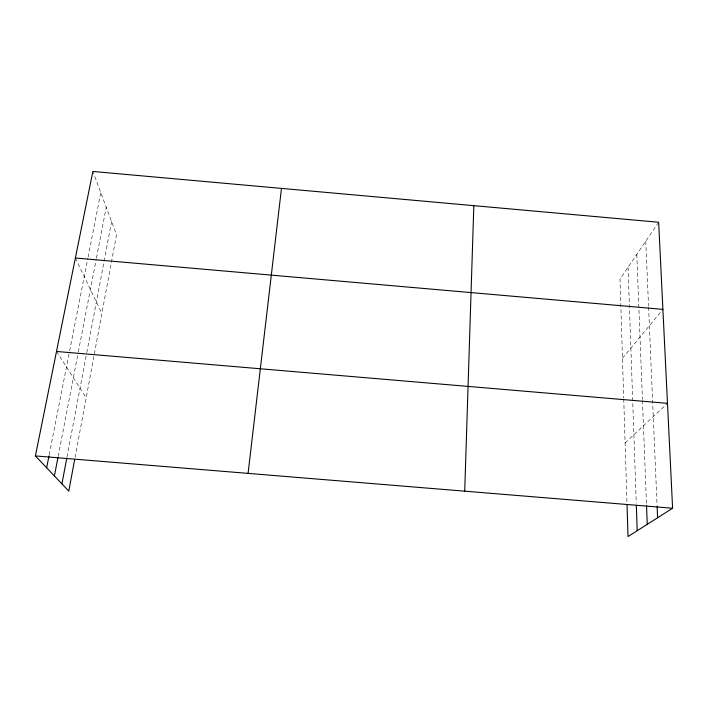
<?xml version="1.0" encoding="UTF-8"?>
<svg xmlns="http://www.w3.org/2000/svg" width="708" height="708" viewBox="0 0 708 708"><rect width="100%" height="100%" fill="white"/><g stroke="black" fill="none" stroke-linecap="round" stroke-linejoin="round"><path stroke-width="0.53" stroke-dasharray="3.54 2.66" d="M75.057 457.474L116.537 234.729L93.244 172.469M67.003 456.996L86.571 353.708M86.774 352.637L111.607 221.551M58.145 456.527L78.128 352.991M78.34 351.911L96.235 259.155M96.447 258.075L106.253 207.249M49.206 454.784L69.437 351.947M69.641 350.867L87.854 258.27M88.066 257.19L100.766 192.585M658.652 222.25L620.004 279.102L623.704 397.843M622.465 358.257L662.9 309.361M625.111 442.916L667.485 403.339M56.507 351.46L86.164 397.79M75.384 257.995L101.872 313.476M645.758 241.216L648.528 305.962M648.581 307.06L657.077 505.671M636.802 254.384L642.422 399.498M642.466 400.595L646.492 504.618M628.058 267.252L636.262 503.123M623.739 398.94L626.961 502.397"/><path stroke-width="1.06" d="M464.714 491.175L473.829 205.656M248.083 473.387L281.474 188.39M74.65 459.642L68.791 491.113L35.4 455.925L92.863 171.46L658.652 222.25L672.6 508.238L628.023 536.54L627.031 504.6M61.915 483.865L66.8 458.076M54.401 475.953L57.941 457.607M46.657 467.784L48.994 455.872M35.4 455.925L672.6 508.238M56.507 351.46L667.485 403.339M75.384 257.995L662.9 309.361M657.13 506.769L657.599 517.76M646.537 505.716L647.254 524.327M636.333 505.326L637.218 530.699"/></g></svg>
